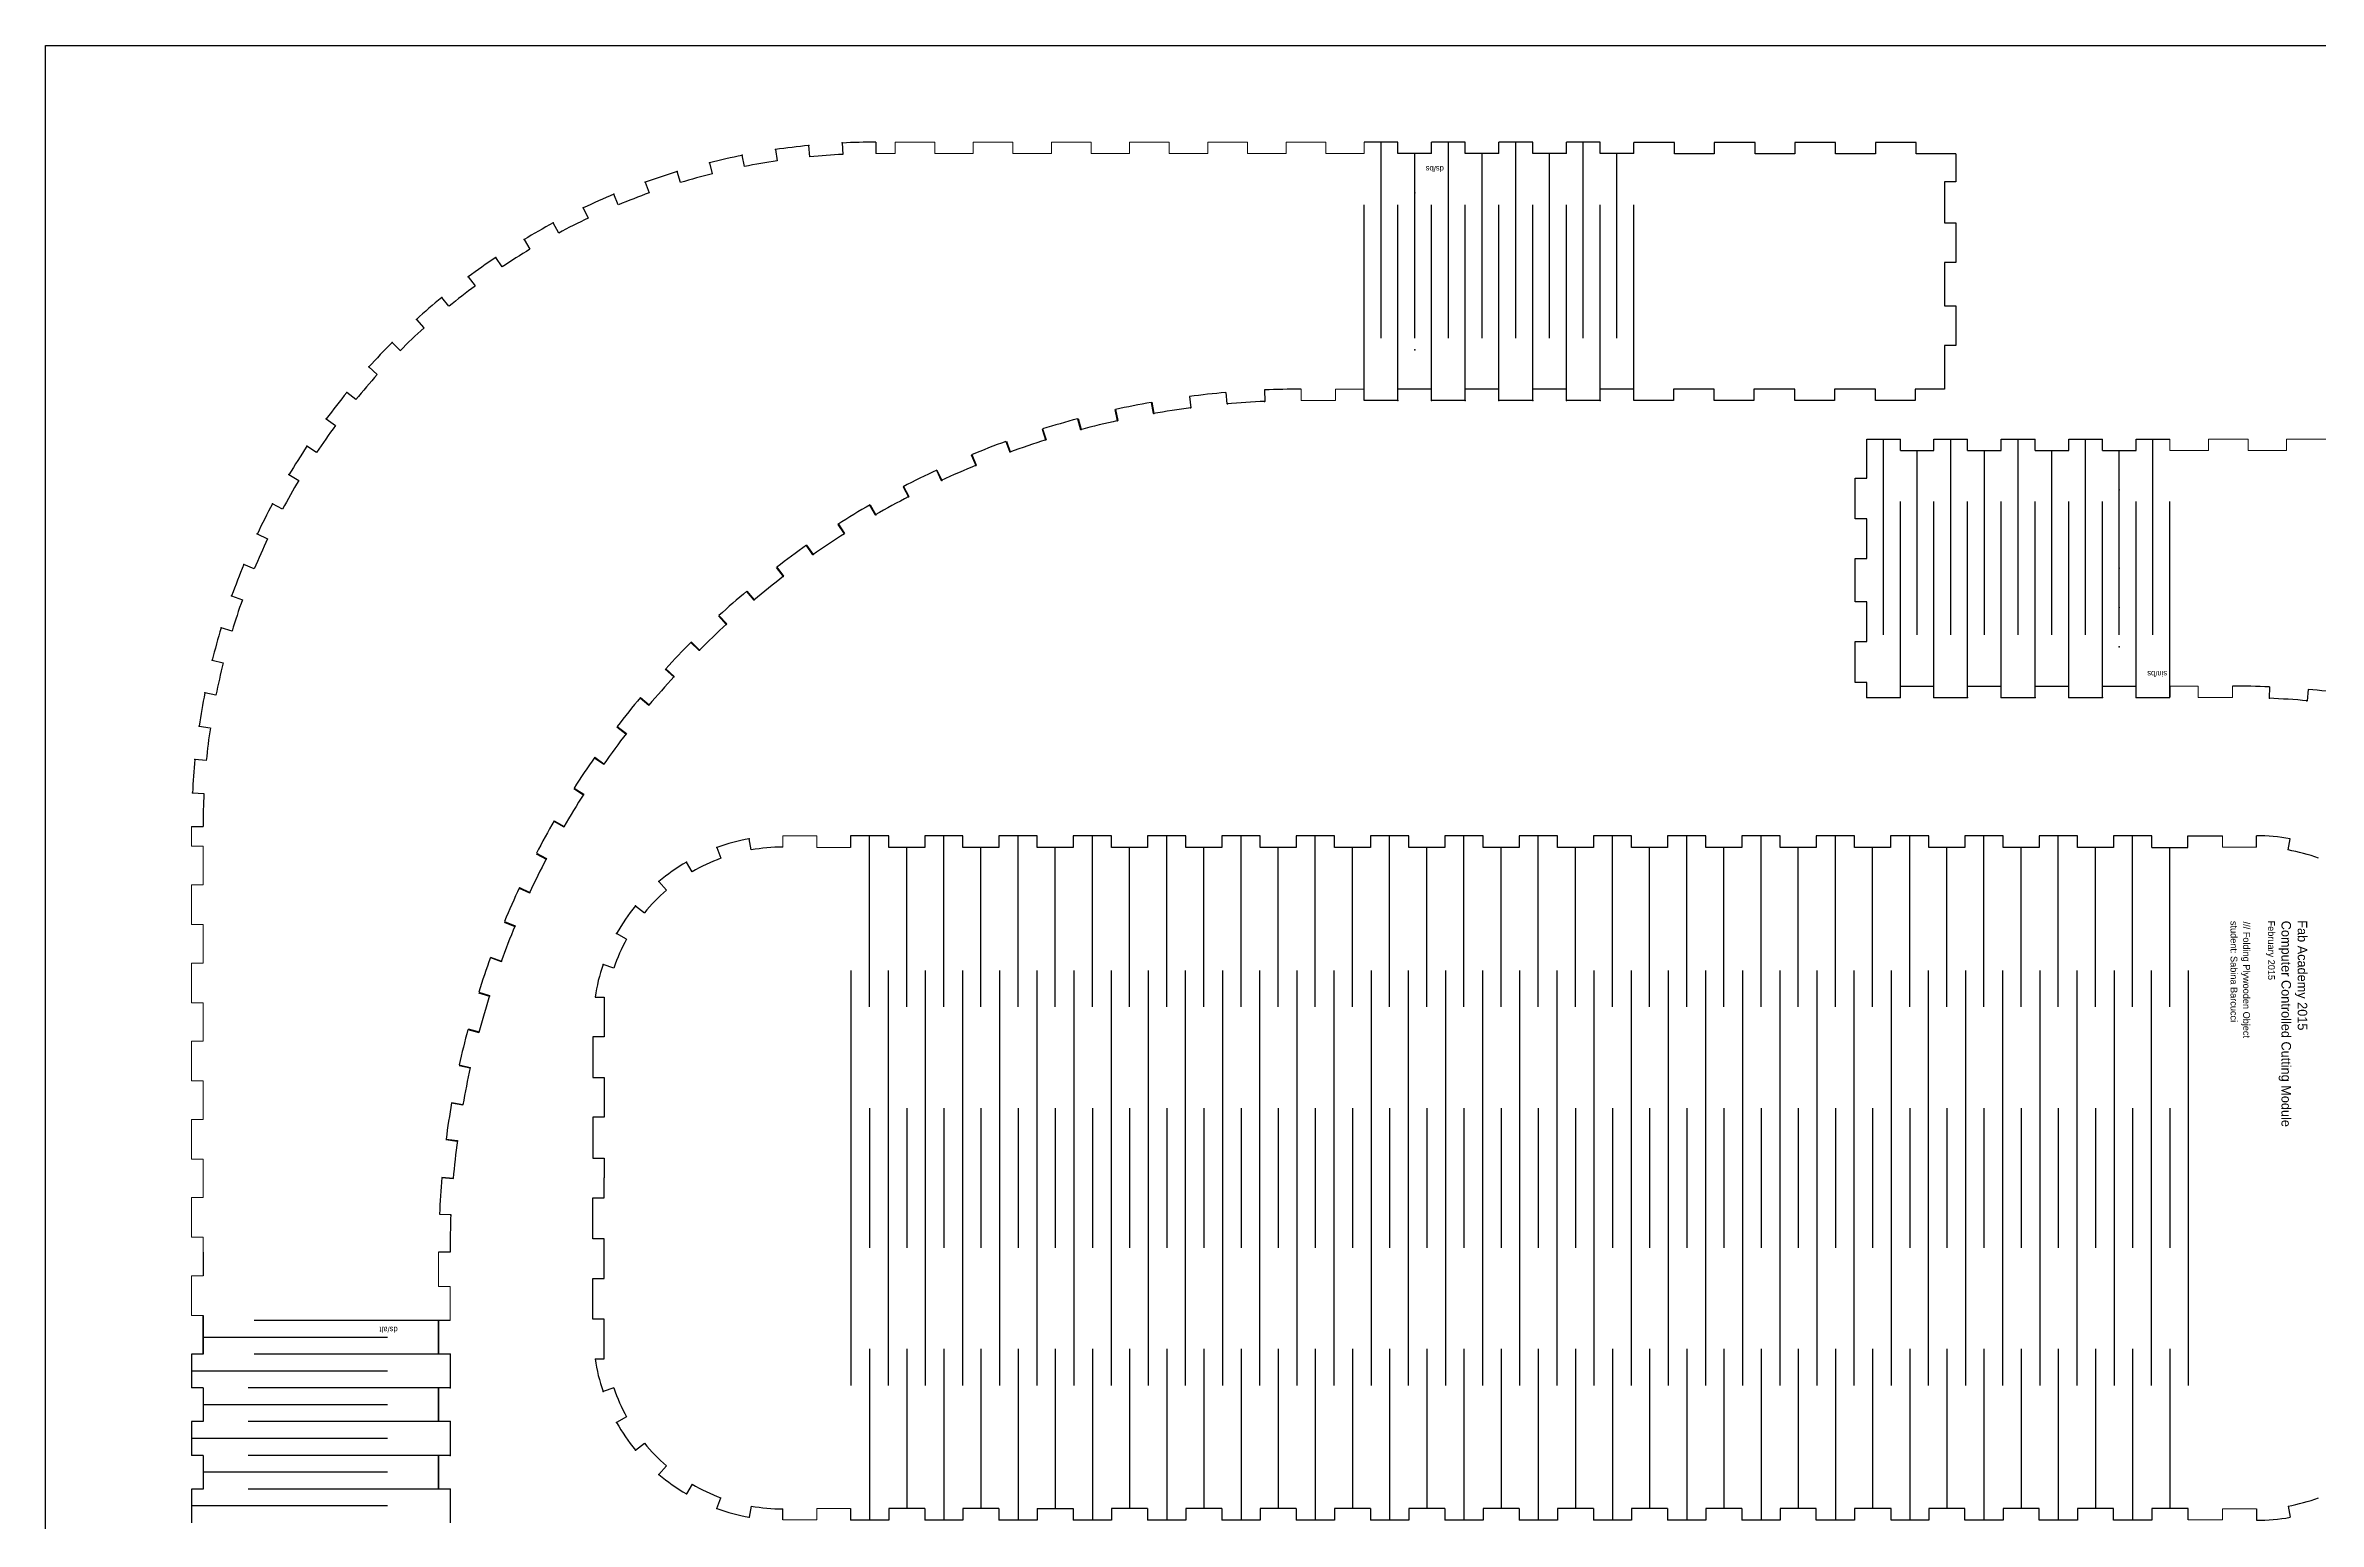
# Model space of a CAD drawing. Header units: millimetres. Extents: x -828 to 5071, y 1205 to 5492.
# Drawn here: x 4171 to 4770, y 4039 to 4428 of the extents above; entities that cross this region are included whole.
import ezdxf

# ---------------------------------------------------------------- set-up
doc = ezdxf.new("R2010")
doc.units = ezdxf.units.MM
doc.layers.get('0').update_dxf_attribs({"true_color": 0xe7f0ff})
doc.layers.add('Layer 1', color=7, linetype='Continuous')

msp = doc.modelspace()

# ---------------------------------------------------------------- linework, layer by layer
at = {"color": 5}
for p, q in [((4171.4, 3827.7), (4171.4, 4427.7)), ((4171.4, 4427.7), (5071.4, 4427.7)), ((4355.4, 4395.85), (4354.82, 4398.8)), ((4363.53, 4400.31), (4363.97, 4397.34)), ((4372.59, 4398.4), (4372.3, 4401.39)), ((4381.11, 4402.04), (4381.26, 4399.04)), ((4389.95, 4402.26), (4389.95, 4399.26)), ((4527.37, 4402.26), (4518.5, 4402.26)), ((4522.93, 4350.71), (4522.93, 4402.26)), ((4527.37, 4399.26), (4527.37, 4402.26)), ((4536.24, 4399.26), (4527.37, 4399.26)), ((4531.8, 4350.71), (4531.8, 4399.26)), ((4545.11, 4402.26), (4536.24, 4402.26)), ((4536.24, 4399.26), (4536.24, 4402.26)), ((4540.67, 4350.71), (4540.67, 4402.26)), ((4545.11, 4399.26), (4545.11, 4402.26)), ((4553.98, 4399.26), (4545.11, 4399.26)), ((4549.54, 4350.71), (4549.54, 4399.26)), ((4562.85, 4402.26), (4553.98, 4402.26)), ((4553.98, 4399.26), (4553.98, 4402.26)), ((4558.41, 4350.71), (4558.41, 4402.26)), ((4562.85, 4399.26), (4562.85, 4402.26)), ((4571.72, 4399.26), (4562.85, 4399.26)), ((4567.28, 4350.71), (4567.28, 4399.26)), ((4580.59, 4402.26), (4571.72, 4402.26)), ((4571.72, 4399.26), (4571.72, 4402.26)), ((4576.15, 4350.71), (4576.15, 4402.26)), ((4580.59, 4399.26), (4580.59, 4402.26)), ((4589.46, 4399.26), (4580.59, 4399.26)), ((4585.02, 4350.71), (4585.02, 4399.26)), ((4600.21, 4402.19), (4589.46, 4402.19)), ((4600.21, 4399.19), (4600.21, 4402.19)), ((4610.65, 4399.19), (4600.21, 4399.19)), ((4621.4, 4402.19), (4610.65, 4402.19)), ((4610.65, 4402.19), (4610.65, 4399.19)), ((4621.4, 4399.19), (4621.4, 4402.19)), ((4631.85, 4399.19), (4621.4, 4399.19)), ((4642.59, 4402.19), (4631.85, 4402.19)), ((4631.85, 4402.19), (4631.85, 4399.19)), ((4642.59, 4399.19), (4642.59, 4402.19)), ((4653.04, 4399.19), (4642.59, 4399.19)), ((4663.79, 4402.19), (4653.04, 4402.19)), ((4653.04, 4402.19), (4653.04, 4399.19)), ((4663.79, 4399.19), (4663.79, 4402.19)), ((4674.24, 4399.19), (4663.79, 4399.19)), ((4329.28, 4391.73), (4330.29, 4388.9)), ((4338.55, 4391.63), (4337.67, 4394.5)), ((4346.19, 4396.86), (4346.92, 4393.95)), ((4674.24, 4391.81), (4671.24, 4391.81)), ((4671.24, 4391.81), (4671.24, 4381.06)), ((4322.18, 4385.78), (4321.04, 4388.55)), ((4518.5, 4334.25), (4518.5, 4385.79)), ((4527.37, 4334.25), (4527.37, 4385.79)), ((4536.24, 4334.25), (4536.24, 4385.79)), ((4545.11, 4334.25), (4545.11, 4385.79)), ((4553.98, 4334.25), (4553.98, 4385.79)), ((4562.85, 4334.25), (4562.85, 4385.79)), ((4571.72, 4334.25), (4571.72, 4385.79)), ((4580.59, 4334.25), (4580.59, 4385.79)), ((4589.46, 4337.25), (4589.46, 4385.79)), ((4306.48, 4378.35), (4305.06, 4380.99)), ((4312.96, 4384.97), (4314.24, 4382.25)), ((4671.24, 4381.06), (4674.24, 4381.06)), ((4674.24, 4381.06), (4674.24, 4370.61)), ((4297.37, 4376.64), (4298.91, 4374.06)), ((4291.57, 4369.41), (4289.9, 4371.91)), ((4674.24, 4370.61), (4671.24, 4370.61)), ((4671.24, 4370.61), (4671.24, 4359.21)), ((4282.68, 4366.82), (4284.46, 4364.41)), ((4269.02, 4355.61), (4271.03, 4353.38)), ((4277.61, 4359.06), (4275.71, 4361.38)), ((4671.24, 4359.21), (4674.24, 4359.21)), ((4674.24, 4359.21), (4674.24, 4348.77)), ((4264.74, 4347.39), (4262.62, 4349.51)), ((4674.24, 4348.77), (4671.24, 4348.77)), ((4671.24, 4348.77), (4671.24, 4337.25)), ((4256.52, 4343.11), (4258.74, 4341.1)), ((4253.07, 4334.52), (4250.75, 4336.42)), ((4452.86, 4331.87), (4453.5, 4328.94)), ((4452.86, 4331.87), (4453.5, 4328.94)), ((4453, 4331.9), (4453.65, 4328.97)), ((4462.43, 4333.77), (4462.95, 4330.82)), ((4462.58, 4333.8), (4463.1, 4330.85)), ((4472.52, 4335.33), (4472.91, 4332.35)), ((4482.07, 4336.37), (4482.33, 4333.38)), ((4492.26, 4337.04), (4492.39, 4334.04)), ((4527.37, 4334.25), (4518.5, 4334.25)), ((4536.24, 4337.25), (4527.37, 4337.25)), ((4527.37, 4334.25), (4527.37, 4337.25)), ((4536.24, 4334.25), (4536.24, 4337.25)), ((4545.11, 4334.25), (4536.24, 4334.25)), ((4553.98, 4337.25), (4545.11, 4337.25)), ((4545.11, 4334.25), (4545.11, 4337.25)), ((4553.98, 4334.25), (4553.98, 4337.25)), ((4562.85, 4334.25), (4553.98, 4334.25)), ((4571.72, 4337.25), (4562.85, 4337.25)), ((4562.85, 4334.25), (4562.85, 4337.25)), ((4571.72, 4334.25), (4571.72, 4337.25)), ((4580.59, 4334.25), (4571.72, 4334.25)), ((4589.46, 4337.25), (4580.59, 4337.25)), ((4580.59, 4334.25), (4580.59, 4337.25)), ((4589.46, 4334.25), (4589.46, 4337.25)), ((4599.91, 4334.25), (4589.46, 4334.25)), ((4610.65, 4337.25), (4599.91, 4337.25)), ((4599.91, 4337.25), (4599.91, 4334.25)), ((4610.65, 4334.25), (4610.65, 4337.25)), ((4621.1, 4334.25), (4610.65, 4334.25)), ((4631.85, 4337.25), (4621.1, 4337.25)), ((4621.1, 4337.25), (4621.1, 4334.25)), ((4631.85, 4334.25), (4631.85, 4337.25)), ((4642.29, 4334.25), (4631.85, 4334.25)), ((4653.04, 4337.25), (4642.29, 4337.25)), ((4642.29, 4337.25), (4642.29, 4334.25)), ((4653.04, 4334.25), (4653.04, 4337.25)), ((4663.49, 4334.25), (4653.04, 4334.25)), ((4671.24, 4337.25), (4663.49, 4337.25)), ((4663.49, 4337.25), (4663.49, 4334.25)), ((4245.31, 4329.45), (4247.72, 4327.66)), ((4433.72, 4326.74), (4434.62, 4323.88)), ((4433.72, 4326.74), (4434.62, 4323.88)), ((4433.86, 4326.78), (4434.76, 4323.92)), ((4443.08, 4329.47), (4443.86, 4326.57)), ((4443.23, 4329.51), (4444.01, 4326.61)), ((4242.72, 4320.56), (4240.22, 4322.22)), ((4415.09, 4319.96), (4416.24, 4317.19)), ((4415.09, 4319.96), (4416.24, 4317.19)), ((4415.23, 4320.02), (4416.38, 4317.25)), ((4424.19, 4323.5), (4425.22, 4320.68)), ((4424.33, 4323.55), (4425.36, 4320.73)), ((4650.76, 4324.13), (4659.63, 4324.13)), ((4650.76, 4321.13), (4650.76, 4324.13)), ((4650.76, 4313.85), (4650.76, 4324.13)), ((4655.2, 4272.58), (4655.2, 4324.13)), ((4659.63, 4321.13), (4659.63, 4324.13)), ((4659.63, 4321.13), (4668.46, 4321.13)), ((4664.05, 4272.58), (4664.05, 4321.13)), ((4668.46, 4324.13), (4677.33, 4324.13)), ((4668.46, 4321.13), (4668.46, 4324.13)), ((4668.46, 4321.13), (4668.46, 4324.13)), ((4672.9, 4272.58), (4672.9, 4324.13)), ((4677.33, 4321.13), (4677.33, 4324.13)), ((4677.33, 4321.13), (4677.33, 4324.13)), ((4677.33, 4321.13), (4686.2, 4321.13)), ((4681.77, 4272.58), (4681.77, 4321.13)), ((4686.2, 4324.13), (4695.07, 4324.13)), ((4686.2, 4321.13), (4686.2, 4324.13)), ((4686.2, 4321.13), (4686.2, 4324.13)), ((4690.64, 4272.58), (4690.64, 4324.13)), ((4695.07, 4321.13), (4695.07, 4324.13)), ((4695.07, 4321.13), (4695.07, 4324.13)), ((4695.07, 4321.13), (4703.94, 4321.13)), ((4699.51, 4272.58), (4699.51, 4321.13)), ((4703.94, 4324.13), (4712.81, 4324.13)), ((4703.94, 4321.13), (4703.94, 4324.13)), ((4703.94, 4321.13), (4703.94, 4324.13)), ((4708.38, 4272.58), (4708.38, 4324.13)), ((4712.81, 4321.13), (4712.81, 4324.13)), ((4712.81, 4321.13), (4712.81, 4324.13)), ((4712.81, 4321.13), (4721.68, 4321.13)), ((4717.25, 4272.58), (4717.25, 4321.13)), ((4721.68, 4324.13), (4730.55, 4324.13)), ((4721.68, 4321.13), (4721.68, 4324.13)), ((4721.68, 4321.13), (4721.68, 4324.13)), ((4726.12, 4272.58), (4726.12, 4324.13)), ((4235.49, 4314.76), (4238.07, 4313.22)), ((4405.89, 4315.91), (4407.16, 4313.19)), ((4406.02, 4315.97), (4407.29, 4313.25)), ((4406.02, 4315.97), (4407.29, 4313.25)), ((4647.76, 4303.1), (4647.76, 4313.85)), ((4647.76, 4313.85), (4650.76, 4313.85)), ((4397.14, 4311.59), (4398.52, 4308.92)), ((4397.14, 4311.59), (4398.52, 4308.92)), ((4397.27, 4311.66), (4398.65, 4308.99)), ((4233.78, 4305.65), (4231.14, 4307.07)), ((4380.1, 4301.76), (4381.71, 4299.23)), ((4388.32, 4306.74), (4389.82, 4304.15)), ((4388.45, 4306.82), (4389.95, 4304.22)), ((4650.76, 4303.1), (4647.76, 4303.1)), ((4650.76, 4292.66), (4650.76, 4303.1)), ((4659.63, 4259.12), (4659.63, 4307.66)), ((4668.46, 4259.12), (4668.46, 4307.66)), ((4677.33, 4259.12), (4677.33, 4307.66)), ((4686.2, 4256.12), (4686.2, 4307.66)), ((4695.07, 4256.12), (4695.07, 4307.66)), ((4703.94, 4256.12), (4703.94, 4307.66)), ((4712.81, 4256.12), (4712.81, 4307.66)), ((4721.68, 4256.12), (4721.68, 4307.66)), ((4730.55, 4256.12), (4730.55, 4307.66)), ((4227.16, 4299.17), (4229.87, 4297.89)), ((4371.61, 4296.09), (4373.33, 4293.63)), ((4371.74, 4296.17), (4373.46, 4293.72)), ((4371.74, 4296.17), (4373.46, 4293.72)), ((4379.98, 4301.68), (4381.59, 4299.15)), ((4226.35, 4289.94), (4223.58, 4291.09)), ((4363.74, 4290.31), (4365.57, 4287.93)), ((4363.86, 4290.4), (4365.69, 4288.02)), ((4647.76, 4281.26), (4647.76, 4292.66)), ((4647.76, 4292.66), (4650.76, 4292.66)), ((4355.9, 4284.01), (4357.83, 4281.72)), ((4356.01, 4284.11), (4357.94, 4281.81)), ((4356.01, 4284.11), (4357.94, 4281.81)), ((4220.4, 4282.85), (4223.22, 4281.84)), ((4650.76, 4281.26), (4647.76, 4281.26)), ((4650.76, 4270.81), (4650.76, 4281.26)), ((4220.5, 4273.58), (4217.63, 4274.45)), ((4348.56, 4277.58), (4350.59, 4275.36)), ((4348.67, 4277.68), (4350.7, 4275.46)), ((4215.27, 4265.93), (4218.18, 4265.21)), ((4341.3, 4270.62), (4343.42, 4268.5)), ((4341.41, 4270.72), (4343.53, 4268.6)), ((4341.41, 4270.72), (4343.53, 4268.6)), ((4647.76, 4260.06), (4647.76, 4270.81)), ((4647.76, 4270.81), (4650.76, 4270.81)), ((4334.55, 4263.56), (4336.76, 4261.54)), ((4334.55, 4263.56), (4336.76, 4261.54)), ((4334.65, 4263.67), (4336.87, 4261.65)), ((4650.76, 4260.06), (4647.76, 4260.06)), ((4650.76, 4256.12), (4650.76, 4260.06)), ((4216.28, 4256.73), (4213.33, 4257.31)), ((4327.92, 4256), (4330.22, 4254.07)), ((4328.02, 4256.11), (4330.32, 4254.18)), ((4650.76, 4256.12), (4659.63, 4256.12)), ((4659.63, 4259.12), (4668.46, 4259.12)), ((4659.63, 4256.12), (4659.63, 4259.12)), ((4659.63, 4256.12), (4659.63, 4259.12)), ((4668.46, 4256.12), (4668.46, 4259.12)), ((4668.46, 4256.12), (4668.46, 4259.12)), ((4668.46, 4256.12), (4677.33, 4256.12)), ((4677.33, 4259.12), (4686.2, 4259.12)), ((4677.33, 4256.12), (4677.33, 4259.12)), ((4677.33, 4256.12), (4677.33, 4259.12)), ((4686.2, 4256.12), (4686.2, 4259.12)), ((4686.2, 4256.12), (4686.2, 4259.12)), ((4686.2, 4256.12), (4695.07, 4256.12)), ((4695.07, 4259.12), (4703.94, 4259.12)), ((4695.07, 4256.12), (4695.07, 4259.12)), ((4695.07, 4256.12), (4695.07, 4259.12)), ((4703.94, 4256.12), (4703.94, 4259.12)), ((4703.94, 4256.12), (4703.94, 4259.12)), ((4703.94, 4256.12), (4712.81, 4256.12)), ((4712.81, 4259.12), (4721.68, 4259.12)), ((4712.81, 4256.12), (4712.81, 4259.12)), ((4712.81, 4256.12), (4712.81, 4259.12)), ((4721.68, 4256.12), (4721.68, 4259.12)), ((4721.68, 4256.12), (4721.68, 4259.12)), ((4721.68, 4256.12), (4730.55, 4256.12)), ((4730.55, 4259.12), (4730.55, 4256.2)), ((4756.79, 4258.91), (4756.66, 4255.91)), ((4766.98, 4258.24), (4766.72, 4255.26)), ((4211.82, 4248.6), (4214.79, 4248.16)), ((4321.82, 4248.38), (4324.2, 4246.56)), ((4321.91, 4248.5), (4324.29, 4246.68)), ((4213.73, 4239.54), (4210.74, 4239.83)), ((4315.87, 4240.27), (4318.33, 4238.55)), ((4315.96, 4240.39), (4318.41, 4238.67)), ((4210.09, 4231.02), (4213.09, 4230.87)), ((4310.45, 4232.15), (4312.98, 4230.54)), ((4310.53, 4232.28), (4313.06, 4230.67)), ((4209.87, 4222.18), (4212.87, 4222.18)), ((4305.23, 4223.55), (4307.83, 4222.05)), ((4305.31, 4223.68), (4307.91, 4222.18)), ((4357.16, 4216), (4356.63, 4218.96)), ((4393.34, 4219.74), (4383.26, 4219.74)), ((4383.26, 4219.74), (4383.26, 4216.67)), ((4388.3, 4174.67), (4388.3, 4219.74)), ((4393.34, 4216.67), (4393.34, 4219.74)), ((4412.89, 4219.74), (4402.82, 4219.74)), ((4402.82, 4219.74), (4402.82, 4216.67)), ((4407.86, 4174.67), (4407.86, 4219.74)), ((4412.89, 4216.67), (4412.89, 4219.74)), ((4432.45, 4219.74), (4422.37, 4219.74)), ((4422.37, 4219.74), (4422.37, 4216.67)), ((4427.41, 4174.67), (4427.41, 4219.74)), ((4432.45, 4216.67), (4432.45, 4219.74)), ((4452.01, 4219.74), (4441.93, 4219.74)), ((4441.93, 4219.74), (4441.93, 4216.67)), ((4446.97, 4174.67), (4446.97, 4219.74)), ((4452.01, 4216.67), (4452.01, 4219.74)), ((4471.56, 4219.74), (4461.48, 4219.74)), ((4461.48, 4219.74), (4461.48, 4216.67)), ((4466.52, 4174.67), (4466.52, 4219.74)), ((4471.56, 4216.67), (4471.56, 4219.74)), ((4491.12, 4219.74), (4481.04, 4219.74)), ((4481.04, 4219.74), (4481.04, 4216.67)), ((4486.08, 4174.67), (4486.08, 4219.74)), ((4491.12, 4216.67), (4491.12, 4219.74)), ((4510.67, 4219.74), (4500.59, 4219.74)), ((4500.59, 4219.74), (4500.59, 4216.67)), ((4505.63, 4174.67), (4505.63, 4219.74)), ((4510.67, 4216.67), (4510.67, 4219.74)), ((4530.23, 4219.74), (4520.15, 4219.74)), ((4520.15, 4219.74), (4520.15, 4216.67)), ((4525.19, 4174.67), (4525.19, 4219.74)), ((4530.23, 4216.67), (4530.23, 4219.74)), ((4549.78, 4219.74), (4539.71, 4219.74)), ((4539.71, 4219.74), (4539.71, 4216.67)), ((4544.74, 4174.67), (4544.74, 4219.74)), ((4549.78, 4216.67), (4549.78, 4219.74)), ((4569.34, 4219.74), (4559.26, 4219.74)), ((4559.26, 4219.74), (4559.26, 4216.67)), ((4564.3, 4174.67), (4564.3, 4219.74)), ((4569.34, 4216.67), (4569.34, 4219.74)), ((4588.89, 4219.74), (4578.82, 4219.74)), ((4578.82, 4219.74), (4578.82, 4216.67)), ((4583.86, 4174.67), (4583.86, 4219.74)), ((4588.89, 4216.67), (4588.89, 4219.74)), ((4608.45, 4219.74), (4598.37, 4219.74)), ((4598.37, 4219.74), (4598.37, 4216.67)), ((4603.41, 4174.67), (4603.41, 4219.74)), ((4608.45, 4216.67), (4608.45, 4219.74)), ((4628.01, 4219.74), (4617.93, 4219.74)), ((4617.93, 4219.74), (4617.93, 4216.67)), ((4622.97, 4174.67), (4622.97, 4219.74)), ((4628.01, 4216.67), (4628.01, 4219.74)), ((4647.56, 4219.74), (4637.48, 4219.74)), ((4637.48, 4219.74), (4637.48, 4216.67)), ((4642.52, 4174.67), (4642.52, 4219.74)), ((4647.56, 4216.67), (4647.56, 4219.74)), ((4667.12, 4219.74), (4657.04, 4219.74)), ((4657.04, 4219.74), (4657.04, 4216.67)), ((4662.08, 4174.67), (4662.08, 4219.74)), ((4667.12, 4216.67), (4667.12, 4219.74)), ((4686.67, 4219.74), (4676.59, 4219.74)), ((4676.59, 4219.74), (4676.59, 4216.67)), ((4681.63, 4174.67), (4681.63, 4219.74)), ((4686.67, 4216.67), (4686.67, 4219.74)), ((4706.23, 4219.74), (4696.15, 4219.74)), ((4696.15, 4219.74), (4696.15, 4216.67)), ((4701.19, 4174.67), (4701.19, 4219.74)), ((4706.23, 4216.67), (4706.23, 4219.74)), ((4725.78, 4219.74), (4715.71, 4219.74)), ((4715.71, 4219.74), (4715.71, 4216.67)), ((4720.74, 4174.67), (4720.74, 4219.74)), ((4725.78, 4216.67), (4725.78, 4219.74)), ((4753.36, 4216.74), (4753.36, 4219.74)), ((4761.66, 4216), (4762.19, 4218.96)), ((4300.54, 4214.99), (4303.2, 4213.61)), ((4300.61, 4215.12), (4303.27, 4213.74)), ((4341.61, 4210.24), (4340.09, 4212.82)), ((4348.09, 4216.63), (4349.13, 4213.81)), ((4402.82, 4216.67), (4393.34, 4216.67)), ((4398.08, 4174.67), (4398.08, 4216.67)), ((4422.37, 4216.67), (4412.89, 4216.67)), ((4417.63, 4174.67), (4417.63, 4216.67)), ((4441.93, 4216.67), (4432.45, 4216.67)), ((4437.19, 4174.67), (4437.19, 4216.67)), ((4461.48, 4216.67), (4452.01, 4216.67)), ((4456.74, 4174.67), (4456.74, 4216.67)), ((4481.04, 4216.67), (4471.56, 4216.67)), ((4476.3, 4174.67), (4476.3, 4216.67)), ((4500.59, 4216.67), (4491.12, 4216.67)), ((4495.86, 4174.67), (4495.86, 4216.67)), ((4520.15, 4216.67), (4510.67, 4216.67)), ((4515.41, 4174.67), (4515.41, 4216.67)), ((4539.71, 4216.67), (4530.23, 4216.67)), ((4534.97, 4174.67), (4534.97, 4216.67)), ((4559.26, 4216.67), (4549.78, 4216.67)), ((4554.52, 4174.67), (4554.52, 4216.67)), ((4578.82, 4216.67), (4569.34, 4216.67)), ((4574.08, 4174.67), (4574.08, 4216.67)), ((4598.37, 4216.67), (4588.89, 4216.67)), ((4593.63, 4174.67), (4593.63, 4216.67)), ((4617.93, 4216.67), (4608.45, 4216.67)), ((4613.19, 4174.67), (4613.19, 4216.67)), ((4637.48, 4216.67), (4628.01, 4216.67)), ((4632.74, 4174.67), (4632.74, 4216.67)), ((4657.04, 4216.67), (4647.56, 4216.67)), ((4652.3, 4174.67), (4652.3, 4216.67)), ((4676.59, 4216.67), (4667.12, 4216.67)), ((4671.86, 4174.67), (4671.86, 4216.67)), ((4696.15, 4216.67), (4686.67, 4216.67)), ((4691.41, 4174.67), (4691.41, 4216.67)), ((4715.71, 4216.67), (4706.23, 4216.67)), ((4710.97, 4174.67), (4710.97, 4216.67)), ((4730.52, 4174.67), (4730.52, 4216.67)), ((4296.16, 4206.1), (4298.88, 4204.84)), ((4332.88, 4207.67), (4334.84, 4205.39)), ((4296.1, 4205.97), (4298.81, 4204.7)), ((4326.7, 4201.32), (4329.03, 4199.43)), ((4292.17, 4197.03), (4294.94, 4195.88)), ((4292.23, 4197.17), (4295, 4196.02)), ((4324.37, 4192.53), (4321.74, 4193.98)), ((4288.52, 4187.66), (4291.34, 4186.63)), ((4288.58, 4187.8), (4291.39, 4186.77)), ((4320.99, 4184.92), (4318.15, 4185.88)), ((4383.41, 4184.26), (4383.41, 4075.08)), ((4393.19, 4184.26), (4393.19, 4075.08)), ((4402.97, 4184.26), (4402.97, 4075.08)), ((4412.74, 4184.26), (4412.74, 4075.08)), ((4422.52, 4184.26), (4422.52, 4075.08)), ((4432.3, 4184.26), (4432.3, 4075.08)), ((4442.08, 4184.26), (4442.08, 4075.08)), ((4451.86, 4184.26), (4451.86, 4075.08)), ((4461.63, 4184.26), (4461.63, 4075.08)), ((4471.41, 4184.26), (4471.41, 4075.08)), ((4481.19, 4184.26), (4481.19, 4075.08)), ((4490.97, 4184.26), (4490.97, 4075.08)), ((4500.74, 4184.26), (4500.74, 4075.08)), ((4510.52, 4184.26), (4510.52, 4075.08)), ((4520.3, 4184.26), (4520.3, 4075.08)), ((4530.08, 4184.26), (4530.08, 4075.08)), ((4539.86, 4184.26), (4539.86, 4075.08)), ((4549.63, 4184.26), (4549.63, 4075.08)), ((4559.41, 4184.26), (4559.41, 4075.08)), ((4569.19, 4184.26), (4569.19, 4075.08)), ((4578.97, 4184.26), (4578.97, 4075.08)), ((4588.74, 4184.26), (4588.74, 4075.08)), ((4598.52, 4184.26), (4598.52, 4075.08)), ((4608.3, 4184.26), (4608.3, 4075.08)), ((4618.08, 4184.26), (4618.08, 4075.08)), ((4627.86, 4184.26), (4627.86, 4075.08)), ((4637.63, 4184.26), (4637.63, 4075.08)), ((4647.41, 4184.26), (4647.41, 4075.08)), ((4657.19, 4184.26), (4657.19, 4075.08)), ((4666.97, 4184.26), (4666.97, 4075.08)), ((4676.74, 4184.26), (4676.74, 4075.08)), ((4686.52, 4184.26), (4686.52, 4075.08)), ((4696.3, 4184.26), (4696.3, 4075.08)), ((4706.08, 4184.26), (4706.08, 4075.08)), ((4715.86, 4184.26), (4715.86, 4075.08)), ((4725.63, 4184.26), (4725.63, 4075.08)), ((4735.41, 4184.26), (4735.41, 4075.08)), ((4285.39, 4178.41), (4288.25, 4177.51)), ((4285.44, 4178.56), (4288.3, 4177.65)), ((4316.05, 4177.28), (4318.48, 4177.28)), ((4318.48, 4177.28), (4318.48, 4166.83)), ((4282.58, 4168.75), (4285.48, 4167.98)), ((4282.62, 4168.9), (4285.51, 4168.12)), ((4282.62, 4168.9), (4285.51, 4168.12)), ((4318.48, 4166.83), (4315.48, 4166.83)), ((4315.48, 4166.83), (4315.48, 4156.08)), ((4280.26, 4159.27), (4283.19, 4158.62)), ((4280.29, 4159.42), (4283.22, 4158.77)), ((4315.48, 4156.08), (4318.48, 4156.08)), ((4318.48, 4156.08), (4318.48, 4145.64)), ((4278.3, 4149.41), (4281.26, 4148.88)), ((4278.33, 4149.55), (4281.28, 4149.03)), ((4388.3, 4148.04), (4388.3, 4111.29)), ((4398.08, 4148.04), (4398.08, 4111.29)), ((4407.86, 4148.04), (4407.86, 4111.29)), ((4417.63, 4148.04), (4417.63, 4111.29)), ((4427.41, 4148.04), (4427.41, 4111.29)), ((4437.19, 4148.04), (4437.19, 4111.29)), ((4446.97, 4148.04), (4446.97, 4111.29)), ((4456.74, 4148.04), (4456.74, 4111.29)), ((4466.52, 4148.04), (4466.52, 4111.29)), ((4476.3, 4148.04), (4476.3, 4111.29)), ((4486.08, 4148.04), (4486.08, 4111.29)), ((4495.86, 4148.04), (4495.86, 4111.29)), ((4505.63, 4148.04), (4505.63, 4111.29)), ((4515.41, 4148.04), (4515.41, 4111.29)), ((4525.19, 4148.04), (4525.19, 4111.29)), ((4534.97, 4148.04), (4534.97, 4111.29)), ((4544.74, 4148.04), (4544.74, 4111.29)), ((4554.52, 4148.04), (4554.52, 4111.29)), ((4564.3, 4148.04), (4564.3, 4111.29)), ((4574.08, 4148.04), (4574.08, 4111.29)), ((4583.86, 4148.04), (4583.86, 4111.29)), ((4593.63, 4148.04), (4593.63, 4111.29)), ((4603.41, 4148.04), (4603.41, 4111.29)), ((4613.19, 4148.04), (4613.19, 4111.29)), ((4622.97, 4148.04), (4622.97, 4111.29)), ((4632.74, 4148.04), (4632.74, 4111.29)), ((4642.52, 4148.04), (4642.52, 4111.29)), ((4652.3, 4148.04), (4652.3, 4111.29)), ((4662.08, 4148.04), (4662.08, 4111.29)), ((4671.86, 4148.04), (4671.86, 4111.29)), ((4681.63, 4148.04), (4681.63, 4111.29)), ((4691.41, 4148.04), (4691.41, 4111.29)), ((4701.19, 4148.04), (4701.19, 4111.29)), ((4710.97, 4148.04), (4710.97, 4111.29)), ((4720.74, 4148.04), (4720.74, 4111.29)), ((4730.52, 4148.04), (4730.52, 4111.29)), ((4318.48, 4145.64), (4315.48, 4145.64)), ((4315.48, 4145.64), (4315.48, 4134.89)), ((4276.82, 4139.76), (4279.8, 4139.37)), ((4276.84, 4139.91), (4279.81, 4139.52)), ((4315.48, 4134.89), (4318.48, 4134.89)), ((4318.48, 4134.89), (4318.48, 4129.67)), ((4275.73, 4129.76), (4278.72, 4129.5)), ((4275.74, 4129.91), (4278.73, 4129.65)), ((4318.48, 4124.44), (4318.48, 4129.67)), ((4315.48, 4113.7), (4315.48, 4124.44)), ((4315.48, 4124.44), (4318.48, 4124.44)), ((4275.1, 4120.17), (4278.1, 4120.04)), ((4318.48, 4113.7), (4315.48, 4113.7)), ((4318.48, 4103.25), (4318.48, 4113.7)), ((4212.87, 4110.11), (4212.87, 4103.92)), ((4277.88, 4110.11), (4274.88, 4110.11)), ((4277.88, 4110.11), (4277.88, 4110.11)), ((4315.48, 4092.5), (4315.48, 4103.25)), ((4315.48, 4103.25), (4318.48, 4103.25)), ((4212.87, 4093.48), (4212.87, 4092.16)), ((4212.87, 4083.29), (4212.87, 4093.48)), ((4318.48, 4092.5), (4315.48, 4092.5)), ((4318.48, 4082.05), (4318.48, 4092.5)), ((4212.87, 4092.16), (4212.87, 4083.29)), ((4212.87, 4092.16), (4212.87, 4092.16)), ((4274.88, 4092.16), (4274.88, 4083.29)), ((4274.88, 4083.29), (4274.88, 4092.16)), ((4277.88, 4092.16), (4274.88, 4092.16)), ((4209.87, 4083.29), (4209.87, 4074.42)), ((4212.87, 4083.29), (4209.87, 4083.29)), ((4277.88, 4083.29), (4274.88, 4083.29)), ((4277.88, 4083.29), (4277.88, 4074.42)), ((4316.05, 4082.05), (4318.48, 4082.05)), ((4388.3, 4084.67), (4388.3, 4039.59)), ((4398.08, 4084.67), (4398.08, 4042.67)), ((4407.86, 4084.67), (4407.86, 4039.59)), ((4417.63, 4084.67), (4417.63, 4042.67)), ((4427.41, 4084.67), (4427.41, 4039.59)), ((4437.19, 4084.67), (4437.19, 4042.67)), ((4446.97, 4084.67), (4446.97, 4039.59)), ((4456.74, 4084.67), (4456.74, 4042.67)), ((4466.52, 4084.67), (4466.52, 4039.59)), ((4476.3, 4084.67), (4476.3, 4042.67)), ((4486.08, 4084.67), (4486.08, 4039.59)), ((4495.86, 4084.67), (4495.86, 4042.67)), ((4505.63, 4084.67), (4505.63, 4039.59)), ((4515.41, 4084.67), (4515.41, 4042.67)), ((4525.19, 4084.67), (4525.19, 4039.59)), ((4534.97, 4084.67), (4534.97, 4042.67)), ((4544.74, 4084.67), (4544.74, 4039.59)), ((4554.52, 4084.67), (4554.52, 4042.67)), ((4564.3, 4084.67), (4564.3, 4039.59)), ((4574.08, 4084.67), (4574.08, 4042.67)), ((4583.86, 4084.67), (4583.86, 4039.59)), ((4593.63, 4084.67), (4593.63, 4042.67)), ((4603.41, 4084.67), (4603.41, 4039.59)), ((4613.19, 4084.67), (4613.19, 4042.67)), ((4622.97, 4084.67), (4622.97, 4039.59)), ((4632.74, 4084.67), (4632.74, 4042.67)), ((4642.52, 4084.67), (4642.52, 4039.59)), ((4652.3, 4084.67), (4652.3, 4042.67)), ((4662.08, 4084.67), (4662.08, 4039.59)), ((4671.86, 4084.67), (4671.86, 4042.67)), ((4681.63, 4084.67), (4681.63, 4039.59)), ((4691.41, 4084.67), (4691.41, 4042.67)), ((4701.19, 4084.67), (4701.19, 4039.59)), ((4710.97, 4084.67), (4710.97, 4042.67)), ((4720.74, 4084.67), (4720.74, 4039.59)), ((4730.52, 4084.67), (4730.52, 4042.67)), ((4212.87, 4074.42), (4209.87, 4074.42)), ((4212.87, 4074.42), (4212.87, 4065.55)), ((4212.87, 4074.42), (4212.87, 4065.55)), ((4274.88, 4074.42), (4274.88, 4065.55)), ((4277.88, 4074.42), (4274.88, 4074.42)), ((4274.88, 4065.55), (4274.88, 4074.42)), ((4320.99, 4074.42), (4318.15, 4073.45)), ((4209.87, 4065.55), (4209.87, 4056.68)), ((4212.87, 4065.55), (4209.87, 4065.55)), ((4277.88, 4065.55), (4274.88, 4065.55)), ((4277.88, 4065.55), (4277.88, 4056.68)), ((4324.37, 4066.8), (4321.74, 4065.35)), ((4212.87, 4056.68), (4209.87, 4056.68)), ((4212.87, 4056.68), (4212.87, 4047.81)), ((4212.87, 4056.68), (4212.87, 4047.81)), ((4274.88, 4056.68), (4274.88, 4047.81)), ((4277.88, 4056.68), (4274.88, 4056.68)), ((4274.88, 4047.81), (4274.88, 4056.68)), ((4326.7, 4058.01), (4329.03, 4059.91)), ((4332.88, 4051.67), (4334.84, 4053.94)), ((4209.87, 4047.81), (4209.87, 4038.94)), ((4212.87, 4047.81), (4209.87, 4047.81)), ((4277.88, 4047.81), (4274.88, 4047.81)), ((4277.88, 4047.81), (4277.88, 4038.94)), ((4341.61, 4049.09), (4340.09, 4046.51)), ((4348.09, 4042.71), (4349.13, 4045.52)), ((4357.16, 4043.33), (4356.63, 4040.38)), ((4365.46, 4039.67), (4365.46, 4042.59)), ((4383.26, 4042.67), (4383.26, 4039.59)), ((4393.34, 4039.59), (4383.26, 4039.59)), ((4402.82, 4042.67), (4393.34, 4042.67)), ((4393.34, 4042.67), (4393.34, 4039.59)), ((4402.82, 4042.67), (4402.82, 4039.59)), ((4412.89, 4039.59), (4402.82, 4039.59)), ((4422.37, 4042.67), (4412.89, 4042.67)), ((4412.89, 4042.67), (4412.89, 4039.59)), ((4422.37, 4042.67), (4422.37, 4039.59)), ((4432.45, 4039.59), (4422.37, 4039.59)), ((4432.45, 4042.67), (4441.93, 4042.67)), ((4432.45, 4042.67), (4432.45, 4039.59)), ((4441.93, 4042.67), (4441.93, 4039.59)), ((4452.01, 4039.59), (4441.93, 4039.59)), ((4461.48, 4042.67), (4452.01, 4042.67)), ((4452.01, 4042.67), (4452.01, 4039.59)), ((4461.48, 4042.67), (4461.48, 4039.59)), ((4471.56, 4039.59), (4461.48, 4039.59)), ((4481.04, 4042.67), (4471.56, 4042.67)), ((4471.56, 4042.67), (4471.56, 4039.59)), ((4481.04, 4042.67), (4481.04, 4039.59)), ((4491.12, 4039.59), (4481.04, 4039.59)), ((4500.59, 4042.67), (4491.12, 4042.67)), ((4491.12, 4042.67), (4491.12, 4039.59)), ((4500.59, 4042.67), (4500.59, 4039.59)), ((4510.67, 4039.59), (4500.59, 4039.59)), ((4520.15, 4042.67), (4510.67, 4042.67)), ((4510.67, 4042.67), (4510.67, 4039.59)), ((4520.15, 4042.67), (4520.15, 4039.59)), ((4530.23, 4039.59), (4520.15, 4039.59)), ((4539.71, 4042.67), (4530.23, 4042.67)), ((4530.23, 4042.67), (4530.23, 4039.59)), ((4539.71, 4042.67), (4539.71, 4039.59)), ((4549.78, 4039.59), (4539.71, 4039.59)), ((4559.26, 4042.67), (4549.78, 4042.67)), ((4549.78, 4042.67), (4549.78, 4039.59)), ((4559.26, 4042.67), (4559.26, 4039.59)), ((4569.34, 4039.59), (4559.26, 4039.59)), ((4578.82, 4042.67), (4569.34, 4042.67)), ((4569.34, 4042.67), (4569.34, 4039.59)), ((4578.82, 4042.67), (4578.82, 4039.59)), ((4588.89, 4039.59), (4578.82, 4039.59)), ((4598.37, 4042.67), (4588.89, 4042.67)), ((4588.89, 4042.67), (4588.89, 4039.59)), ((4598.37, 4042.67), (4598.37, 4039.59)), ((4608.45, 4039.59), (4598.37, 4039.59)), ((4617.93, 4042.67), (4608.45, 4042.67)), ((4608.45, 4042.67), (4608.45, 4039.59)), ((4617.93, 4042.67), (4617.93, 4039.59)), ((4628.01, 4039.59), (4617.93, 4039.59)), ((4637.48, 4042.67), (4628.01, 4042.67)), ((4628.01, 4042.67), (4628.01, 4039.59)), ((4637.48, 4039.59), (4637.48, 4042.67)), ((4647.56, 4039.59), (4637.48, 4039.59)), ((4657.19, 4042.67), (4647.56, 4042.67)), ((4647.56, 4042.67), (4647.56, 4039.59)), ((4657.19, 4039.59), (4657.19, 4042.67)), ((4667.12, 4039.59), (4657.19, 4039.59)), ((4676.59, 4042.67), (4667.12, 4042.67)), ((4667.12, 4042.67), (4667.12, 4039.59)), ((4676.59, 4039.59), (4676.59, 4042.67)), ((4686.67, 4039.59), (4676.59, 4039.59)), ((4696.15, 4042.67), (4686.67, 4042.67)), ((4686.67, 4042.67), (4686.67, 4039.59)), ((4696.15, 4039.59), (4696.15, 4042.67)), ((4706.23, 4039.59), (4696.15, 4039.59)), ((4715.71, 4042.67), (4706.23, 4042.67)), ((4706.23, 4042.67), (4706.23, 4039.59)), ((4715.71, 4039.59), (4715.71, 4042.67)), ((4725.78, 4039.59), (4715.71, 4039.59)), ((4735.41, 4042.67), (4725.78, 4042.67)), ((4725.78, 4042.67), (4725.78, 4039.59)), ((4753.36, 4042.59), (4753.36, 4039.59)), ((4761.66, 4043.33), (4762.19, 4040.38))]:
    msp.add_line(p, q, dxfattribs=at)
for points in [[(4589.46, 4399.26), (4589.46, 4402.19)], [(4674.24, 4399.19), (4674.24, 4391.81)], [(4725.78, 4216.67), (4735.26, 4216.67), (4735.26, 4219.67), (4744.39, 4219.67)], [(4261.42, 4087.72), (4212.87, 4087.72)], [(4274.88, 4092.16), (4226.33, 4092.16)], [(4274.88, 4083.29), (4226.33, 4083.29)], [(4261.42, 4078.85), (4209.87, 4078.85)], [(4274.88, 4074.42), (4224.75, 4074.42)], [(4261.42, 4069.98), (4212.87, 4069.98)], [(4274.88, 4065.55), (4224.75, 4065.55)], [(4261.42, 4061.11), (4209.87, 4061.11)], [(4274.88, 4056.68), (4224.75, 4056.68)], [(4261.42, 4052.24), (4212.87, 4052.24)], [(4274.88, 4047.81), (4224.75, 4047.81)], [(4261.42, 4043.37), (4209.87, 4043.37)], [(4735.41, 4039.67), (4735.41, 4042.67)]]:
    msp.add_lwpolyline(points, dxfattribs=at)
for centre, radius, start, end in [((4389.95, 4222.18), 180.07, 101.25, 104.0625), ((4389.95, 4222.18), 180.07, 95.625, 98.4375), ((4389.95, 4222.18), 177.07, 92.8125, 95.625), ((4389.95, 4222.18), 180.07, 90, 92.8125), ((4389.95, 4222.18), 180.07, 106.875, 109.6875), ((4389.95, 4222.18), 177.07, 104.06258, 106.87506), ((4389.95, 4222.18), 177.07, 98.4375, 101.2501), ((4389.95, 4222.18), 180.07, 112.5, 115.3125), ((4389.95, 4222.18), 177.07, 109.68755, 112.50003), ((4389.95, 4222.18), 180.07, 118.125, 120.9375), ((4389.95, 4222.18), 177.07, 115.31252, 118.12501), ((4389.95, 4222.18), 177.07, 120.93751, 123.75), ((4389.95, 4222.18), 180.07, 123.75, 126.5625), ((4389.95, 4222.18), 177.07, 126.5625, 129.375), ((4389.95, 4222.18), 180.07, 129.375, 132.1875), ((4389.95, 4222.18), 177.07, 132.1875, 135), ((4389.95, 4222.18), 180.07, 135, 137.8125), ((4389.95, 4222.18), 177.07, 137.8125, 140.625), ((4389.95, 4222.18), 180.07, 140.625, 143.4375), ((4502.02, 4110.11), 227.14, 100.03784, 102.46216), ((4502.02, 4110.11), 224.14, 97.46166, 100.03834), ((4502.02, 4110.11), 227.14, 95.03784, 97.46216), ((4502.02, 4110.11), 224.14, 92.46166, 95.03834), ((4502.02, 4110.11), 227.14, 90.03784, 92.46216), ((4389.95, 4222.18), 177.07, 143.4375, 146.25), ((4502.02, 4110.11), 227.14, 105.03784, 107.46216), ((4502.02, 4110.11), 224.14, 102.46166, 105.03834), ((4389.95, 4222.18), 180.07, 146.25, 149.0625), ((4502.02, 4110.11), 227.14, 110.03784, 112.5), ((4502.02, 4110.11), 224.14, 107.46166, 110.03834), ((4502.02, 4110.11), 227.14, 115, 117.5), ((4502.02, 4110.11), 224.14, 112.46166, 115.03834), ((4389.95, 4222.18), 177.07, 149.0625, 151.875), ((4502.02, 4110.11), 224.14, 117.46166, 120.03834), ((4389.95, 4222.18), 180.07, 151.875, 154.6875), ((4502.02, 4110.11), 227.14, 120, 122.5), ((4389.95, 4222.18), 177.07, 154.6875, 157.5), ((4502.02, 4110.11), 227.14, 125, 127.46216), ((4502.02, 4110.11), 224.14, 122.46166, 125.03834), ((4389.95, 4222.18), 180.07, 157.5, 160.3125), ((4502.02, 4110.11), 227.14, 130, 132.46216), ((4502.02, 4110.11), 224.14, 127.46166, 130.03834), ((4389.95, 4222.18), 177.07, 160.3125, 163.125), ((4389.95, 4222.18), 180.07, 163.125, 165.9375), ((4502.02, 4110.11), 224.14, 132.46166, 135.03834), ((4502.02, 4110.11), 227.14, 135, 137.46216), ((4389.95, 4222.18), 177.07, 165.9375, 168.75), ((4502.02, 4110.11), 224.14, 137.46166, 140.03834), ((4389.95, 4222.18), 180.07, 168.75, 171.5625), ((4502.02, 4110.11), 227.14, 140, 142.46216), ((4747.03, 4031.98), 227.14, 87.53784, 90), ((4747.03, 4031.98), 224.14, 84.96166, 87.53834), ((4747.03, 4031.98), 227.14, 82.53784, 84.96216), ((4389.95, 4222.18), 177.07, 171.5625, 174.375), ((4502.02, 4110.11), 224.14, 142.46166, 145.03834), ((4389.95, 4222.18), 180.07, 174.375, 177.1875), ((4502.02, 4110.11), 227.14, 145, 147.46216), ((4389.95, 4222.18), 177.07, 177.1875, 180), ((4502.02, 4110.11), 224.14, 147.46166, 150.03834), ((4502.02, 4110.11), 227.14, 150, 152.46216), ((4365.46, 4169.76), 49.98, 100.1692, 110.33841), ((4753.36, 4169.76), 49.98, 79.8308, 90), ((4502.02, 4110.11), 224.14, 152.46166, 155.03834), ((4365.46, 4169.76), 49.98, 120.50761, 130.67681), ((4365.46, 4169.76), 46.98, 110.33841, 120.50761), ((4365.46, 4169.76), 46.98, 90, 100.1692), ((4753.36, 4169.76), 46.98, 69.66159, 79.8308), ((4502.02, 4110.11), 227.14, 155, 157.46216), ((4365.46, 4169.76), 49.98, 140.84601, 151.01522), ((4365.46, 4169.76), 46.98, 130.67681, 140.84601), ((4502.02, 4110.11), 224.14, 157.46166, 160.03834), ((4365.46, 4169.76), 46.98, 151.01522, 161.18442), ((4502.02, 4110.11), 227.14, 160.03784, 162.46216), ((4365.46, 4169.76), 49.98, 161.18442, 171.35362), ((4502.02, 4110.11), 224.14, 162.46166, 165.03834), ((4502.02, 4110.11), 227.14, 165.03784, 167.46216), ((4502.02, 4110.11), 224.14, 167.46166, 170.03834), ((4502.02, 4110.11), 227.14, 170.03784, 172.46216), ((4502.02, 4110.11), 224.14, 172.46166, 175.03834), ((4502.02, 4110.11), 227.14, 175.03784, 177.46216), ((4502.02, 4110.11), 224.14, 177.46166, 180), ((4365.46, 4089.57), 49.98, 188.64638, 198.81558), ((4365.46, 4089.57), 46.98, 198.81558, 208.98478), ((4365.46, 4089.57), 49.98, 208.98478, 219.15399), ((4365.46, 4089.57), 46.98, 219.15399, 229.32319), ((4365.46, 4089.57), 49.98, 229.32319, 239.49239), ((4365.46, 4089.57), 46.98, 239.49239, 249.66159), ((4753.36, 4089.57), 46.98, 280.1692, 290.33841), ((4365.46, 4089.57), 49.98, 249.66159, 259.8308), ((4365.46, 4089.57), 46.98, 259.8308, 270), ((4753.36, 4089.57), 49.98, 270, 280.1692)]:
    msp.add_arc(centre, radius, start, end, dxfattribs=at)
for p in [(4354.82, 4398.8), (4363.53, 4400.31), (4372.3, 4401.39), (4381.11, 4402.04), (4329.28, 4391.73), (4337.67, 4394.5), (4346.19, 4396.86), (4321.04, 4388.55), (4531.8, 4388.92), (4305.06, 4380.99), (4312.96, 4384.97), (4297.37, 4376.64), (4289.9, 4371.91), (4282.68, 4366.82), (4269.02, 4355.61), (4275.71, 4361.38), (4262.62, 4349.51), (4531.8, 4347.58), (4256.52, 4343.11), (4250.75, 4336.42), (4472.76, 4332.33), (4482.48, 4333.4), (4492.24, 4334.04), (4527.37, 4334.25), (4536.24, 4334.25), (4545.11, 4334.25), (4553.98, 4334.25), (4562.85, 4334.25), (4571.72, 4334.25), (4580.59, 4334.25), (4245.31, 4329.45), (4444.01, 4326.61), (4453.5, 4328.94), (4463.1, 4330.85), (4240.22, 4322.22), (4425.36, 4320.73), (4434.62, 4323.88), (4235.49, 4314.76), (4416.24, 4317.19), (4398.52, 4308.92), (4407.29, 4313.25), (4717.25, 4310.79), (4231.14, 4307.07), (4389.95, 4304.22), (4227.16, 4299.17), (4223.58, 4291.09), (4373.46, 4293.72), (4717.25, 4290.12), (4365.57, 4287.93), (4220.4, 4282.85), (4357.94, 4281.81), (4717.25, 4279.79), (4217.63, 4274.45), (4350.59, 4275.36), (4215.27, 4265.93), (4343.53, 4268.6), (4717.25, 4269.46), (4336.76, 4261.54), (4213.33, 4257.31), (4330.32, 4254.18), (4650.76, 4256.12), (4659.59, 4256.12), (4668.46, 4256.12), (4677.33, 4256.12), (4686.2, 4256.12), (4695.07, 4256.12), (4703.94, 4256.12), (4712.81, 4256.12), (4721.68, 4256.12), (4756.81, 4255.91), (4766.57, 4255.27), (4211.82, 4248.6), (4324.2, 4246.56), (4210.74, 4239.83), (4318.41, 4238.67), (4210.09, 4231.02), (4312.98, 4230.54), (4307.91, 4222.18), (4356.63, 4218.96), (4303.2, 4213.61), (4340.09, 4212.82), (4348.09, 4216.63), (4332.88, 4207.67), (4298.88, 4204.84), (4326.7, 4201.32), (4294.94, 4195.88), (4321.74, 4193.98), (4291.39, 4186.77), (4318.15, 4185.88), (4288.25, 4177.51), (4285.51, 4168.12), (4283.19, 4158.62), (4281.28, 4149.03), (4279.8, 4139.37), (4278.73, 4129.65), (4278.09, 4119.89), (4277.88, 4083.29), (4277.88, 4074.42), (4318.15, 4073.45), (4277.88, 4065.55), (4321.74, 4065.35), (4277.88, 4056.68), (4326.7, 4058.01), (4332.88, 4051.67), (4277.88, 4047.81), (4340.09, 4046.51), (4348.09, 4042.71), (4356.63, 4040.38)]:
    msp.add_point(p, dxfattribs=at)
at = {"layer": 'Layer 1', "color": 5, "lineweight": 5}
for p, q in [((4395.02, 4399.26), (4389.95, 4399.26)), ((4395.02, 4399.26), (4389.95, 4399.26)), ((4405.46, 4402.26), (4395.02, 4402.26)), ((4395.02, 4402.26), (4395.02, 4399.26)), ((4405.46, 4402.26), (4395.02, 4402.26)), ((4395.02, 4402.26), (4395.02, 4399.26)), ((4405.46, 4399.26), (4405.46, 4402.26)), ((4405.46, 4399.26), (4405.46, 4402.26)), ((4415.6, 4399.26), (4405.46, 4399.26)), ((4415.6, 4399.26), (4405.46, 4399.26)), ((4426.04, 4402.26), (4415.6, 4402.26)), ((4415.6, 4402.26), (4415.6, 4399.26)), ((4426.04, 4402.26), (4415.6, 4402.26)), ((4415.6, 4402.26), (4415.6, 4399.26)), ((4426.04, 4399.26), (4426.04, 4402.26)), ((4426.04, 4399.26), (4426.04, 4402.26)), ((4436.18, 4399.26), (4426.04, 4399.26)), ((4436.18, 4399.26), (4426.04, 4399.26)), ((4446.62, 4402.26), (4436.18, 4402.26)), ((4436.18, 4402.26), (4436.18, 4399.26)), ((4446.62, 4402.26), (4436.18, 4402.26)), ((4436.18, 4402.26), (4436.18, 4399.26)), ((4446.62, 4399.26), (4446.62, 4402.26)), ((4446.62, 4399.26), (4446.62, 4402.26)), ((4456.76, 4399.26), (4446.62, 4399.26)), ((4456.76, 4399.26), (4446.62, 4399.26)), ((4467.2, 4402.26), (4456.76, 4402.26)), ((4456.76, 4402.26), (4456.76, 4399.26)), ((4467.2, 4402.26), (4456.76, 4402.26)), ((4456.76, 4402.26), (4456.76, 4399.26)), ((4467.2, 4399.26), (4467.2, 4402.26)), ((4467.2, 4399.26), (4467.2, 4402.26)), ((4477.34, 4399.26), (4467.2, 4399.26)), ((4477.34, 4399.26), (4467.2, 4399.26)), ((4487.78, 4402.26), (4477.34, 4402.26)), ((4477.34, 4402.26), (4477.34, 4399.26)), ((4487.78, 4402.26), (4477.34, 4402.26)), ((4477.34, 4402.26), (4477.34, 4399.26)), ((4487.78, 4399.26), (4487.78, 4402.26)), ((4487.78, 4399.26), (4487.78, 4402.26)), ((4497.92, 4399.26), (4487.78, 4399.26)), ((4497.92, 4399.26), (4487.78, 4399.26)), ((4508.36, 4402.26), (4497.92, 4402.26)), ((4497.92, 4402.26), (4497.92, 4399.26)), ((4508.36, 4402.26), (4497.92, 4402.26)), ((4497.92, 4402.26), (4497.92, 4399.26)), ((4508.36, 4399.26), (4508.36, 4402.26)), ((4508.36, 4399.26), (4508.36, 4402.26)), ((4518.5, 4399.26), (4508.36, 4399.26)), ((4518.5, 4399.26), (4508.36, 4399.26)), ((4518.5, 4402.26), (4518.5, 4399.26)), ((4518.5, 4402.26), (4518.5, 4399.26)), ((4501.87, 4337.25), (4501.87, 4334.25)), ((4501.87, 4334.25), (4510.99, 4334.25)), ((4510.99, 4334.25), (4510.99, 4337.25)), ((4510.99, 4337.25), (4518.5, 4337.25)), ((4518.5, 4337.25), (4518.5, 4334.33)), ((4730.55, 4324.13), (4730.55, 4321.13)), ((4730.55, 4324.13), (4730.55, 4321.13)), ((4730.55, 4321.13), (4740.69, 4321.13)), ((4730.55, 4321.13), (4740.69, 4321.13)), ((4740.69, 4321.13), (4740.69, 4324.13)), ((4740.69, 4324.13), (4751.13, 4324.13)), ((4740.69, 4321.13), (4740.69, 4324.13)), ((4740.69, 4324.13), (4751.13, 4324.13)), ((4751.13, 4324.13), (4751.13, 4321.13)), ((4751.13, 4324.13), (4751.13, 4321.13)), ((4751.13, 4321.13), (4761.27, 4321.13)), ((4751.13, 4321.13), (4761.27, 4321.13)), ((4761.27, 4321.13), (4761.27, 4324.13)), ((4761.27, 4324.13), (4771.71, 4324.13)), ((4761.27, 4321.13), (4761.27, 4324.13)), ((4761.27, 4324.13), (4771.71, 4324.13)), ((4738.05, 4259.12), (4730.55, 4259.12)), ((4738.05, 4256.12), (4738.05, 4259.12)), ((4747.03, 4256.12), (4738.05, 4256.12)), ((4747.03, 4256.12), (4747.03, 4259.12)), ((4747.03, 4259.12), (4747.03, 4256.12)), ((4747.03, 4259.12), (4747.03, 4256.12)), ((4209.87, 4222.18), (4209.87, 4216.96)), ((4365.46, 4219.67), (4365.46, 4216.74)), ((4365.46, 4219.67), (4374.43, 4219.67)), ((4365.46, 4216.74), (4365.46, 4219.67)), ((4374.43, 4219.67), (4374.43, 4216.67)), ((4744.39, 4219.67), (4744.39, 4216.74)), ((4209.87, 4216.96), (4212.87, 4216.96)), ((4212.87, 4216.96), (4212.87, 4206.82)), ((4374.43, 4216.67), (4383.26, 4216.67)), ((4744.39, 4216.74), (4753.36, 4216.74)), ((4212.87, 4206.82), (4209.87, 4206.82)), ((4209.87, 4206.82), (4209.87, 4196.38)), ((4209.87, 4196.38), (4212.87, 4196.38)), ((4212.87, 4196.38), (4212.87, 4186.24)), ((4212.87, 4186.24), (4209.87, 4186.24)), ((4209.87, 4186.24), (4209.87, 4175.8)), ((4209.87, 4175.8), (4212.87, 4175.8)), ((4212.87, 4175.8), (4212.87, 4165.66)), ((4212.87, 4165.66), (4209.87, 4165.66)), ((4209.87, 4165.66), (4209.87, 4155.22)), ((4209.87, 4155.22), (4212.87, 4155.22)), ((4212.87, 4155.22), (4212.87, 4145.08)), ((4212.87, 4145.08), (4209.87, 4145.08)), ((4209.87, 4145.08), (4209.87, 4134.64)), ((4209.87, 4134.64), (4212.87, 4134.64)), ((4212.87, 4134.64), (4212.87, 4124.5)), ((4212.87, 4124.5), (4209.87, 4124.5)), ((4209.87, 4124.5), (4209.87, 4114.06)), ((4209.87, 4114.06), (4212.87, 4114.06)), ((4212.87, 4114.06), (4212.87, 4103.92)), ((4274.88, 4110.11), (4274.88, 4101.13)), ((4212.87, 4103.92), (4209.87, 4103.92)), ((4209.87, 4103.92), (4209.87, 4093.48)), ((4277.88, 4101.13), (4274.88, 4101.13)), ((4277.88, 4092.16), (4277.88, 4101.13)), ((4209.87, 4093.48), (4212.87, 4093.48)), ((4212.87, 4093.48), (4212.87, 4092.16)), ((4365.46, 4042.59), (4365.46, 4039.67)), ((4365.46, 4039.67), (4374.43, 4039.67)), ((4374.43, 4039.67), (4374.43, 4042.67)), ((4374.43, 4042.67), (4383.26, 4042.67)), ((4744.39, 4039.67), (4735.41, 4039.67)), ((4744.39, 4042.59), (4753.36, 4042.59)), ((4744.39, 4039.67), (4744.39, 4042.59))]:
    msp.add_line(p, q, dxfattribs=at)

# ---------------------------------------------------------------- texts
at = {"color": 1}
for s, height, rotation, p in [('ds/bs', 1.5, 180, (4539.47, 4395.97)), ('sin/bs', 1.5, 180, (4729.85, 4263.09)), ('student: Sabina Barcucci', 1.8, 270, (4746.53, 4197.31)), ('/// Folding Plywooden Object', 1.8, 270, (4749.84, 4197.14)), ('February 2015', 1.8, 270, (4756.39, 4197.41)), ('Computer Controlled Cutting Module', 2.5, 270, (4759.94, 4197.37)), ('Fab Academy 2015', 2.5, 270, (4764.21, 4197.49)), ('ds/alt', 1.5, 180, (4264.1, 4090.51))]:
    msp.add_text(s, height=height, rotation=rotation, dxfattribs=at).set_placement(p)

doc.saveas('drawing.dxf')
